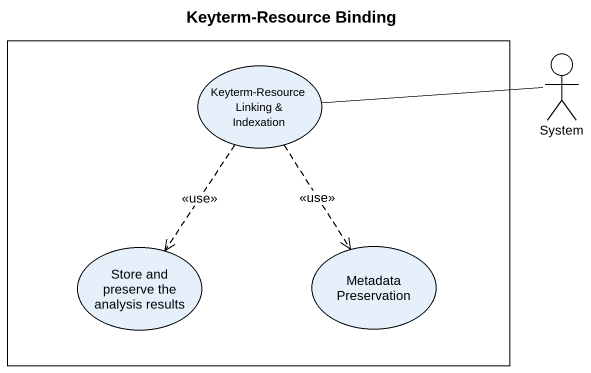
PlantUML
@startuml
title Keyterm-Resource Binding
rectangle " " as rectangle1 {
  usecase "Keyterm-Resource Linking & Indexation" as Keyterm_Resource_Linking
  usecase "Store and preserve the analysis results" as Store_and_preserve_the
  usecase "Metadata Preservation" as Metadata_Preservation
}
actor System
System -left- Keyterm_Resource_Linking
Keyterm_Resource_Linking ..> Store_and_preserve_the : <<use>>
Keyterm_Resource_Linking ..> Metadata_Preservation : <<use>>
@enduml
